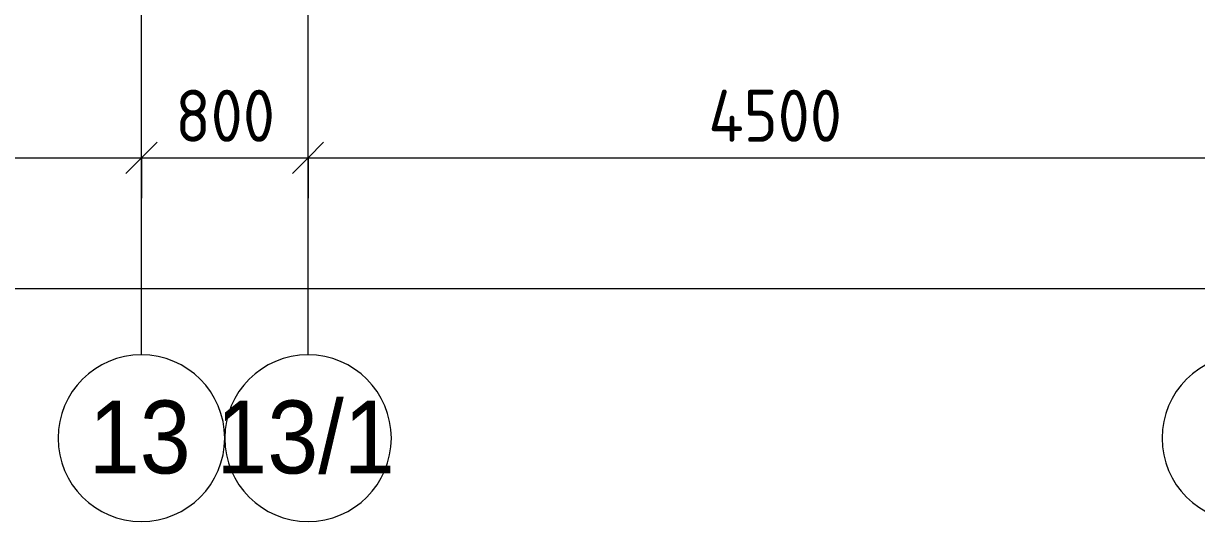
# Model space of a CAD drawing. Header units: millimetres. Extents: x -8624 to 200327, y -8553 to 29000.
# Drawn here: x 138144 to 143775, y -2706 to -316 of the extents above; entities that cross this region are included whole.
import ezdxf

# ---------------------------------------------------------------- set-up
doc = ezdxf.new("R2010")
doc.units = ezdxf.units.MM
for name, color, linetype, lineweight in [('A-ANNO-DIMS', 7, 'Continuous', 9), ('A-ANNO-DIMS-100', 7, 'Continuous', 9), ('Оси', 7, 'Continuous', 9), ('Оси-1', 7, 'Continuous', 20)]:
    doc.layers.add(name, color=color, linetype=linetype, lineweight=lineweight)
doc.styles.add('Arial_1', font='arial.ttf', dxfattribs={"width": 0.9, "height": 350})
doc.styles.add('ISOCPEUR', font='isocpeur.ttf', dxfattribs={"width": 0.9, "height": 250})
doc.dimstyles.new('ISO-2_5_0_9К_БОЛЬШОЙ', dxfattribs={"dimscale": 304.8, "dimtxt": 248.995294, "dimasz": 0.492126, "dimexe": 0.393701, "dimexo": 0.984252, "dimgap": 0, "dimtad": 1, "dimdec": 0, "dimrnd": 10, "dimzin": 0, "dimdsep": 46, "dimtxsty": 'ISOCPEUR', "dimblk1": 'OBLIQUE', "dimblk2": 'OBLIQUE', "dimsah": 1, "dimcen": 0.09, "dimdle": 0.393701, "dimazin": 0, "dimtfac": 1, "dimtdec": 4, "dimtix": 1, "dimtmove": 0, "dimatfit": 3, "dimfxl": 1, "dimtvp": 1, "dimtolj": 1, "dimtzin": 0, "dimarcsym": 2})

# ---------------------------------------------------------------- blocks, each defined once
blk = doc.blocks.new('Ось сетки - D8-29747960-План зашивки приборов отопления в осях 3 этажа 12-23')
at = {"layer": 'Оси-1'}
for start, end in [(360, 180), (180, 360)]:
    blk.add_arc((0, 0), 4, start, end, dxfattribs=at)
blk = doc.blocks.new('DIMBLOCK14-План зашивки приборов отопления в осях 3 этажа 12-23')
at = {"layer": 'A-ANNO-DIMS-100'}
for p, q in [((134659.8, -1781.9), (134659.8, -1468)), ((180909.8, -1781.9), (180909.8, -1468)), ((134539.8, -1588), (181029.8, -1588)), ((134659.8, -1588), (134659.8, -1781.9)), ((180909.8, -1588), (180909.8, -1781.9))]:
    blk.add_line(p, q, dxfattribs=at)
at = {"layer": 'A-ANNO-DIMS-100', "lineweight": 20}
for p, q in [((134659.8, -1588), (134734.8, -1513)), ((180909.8, -1588), (180984.8, -1513)), ((134659.8, -1588), (134584.8, -1663)), ((180909.8, -1588), (180834.8, -1663))]:
    blk.add_line(p, q, dxfattribs=at)
at = {"layer": 'A-ANNO-DIMS-100', "color": 0, "insert": (157377.8, -1261.4), "char_height": 250, "width": 976.828, "attachment_point": 1, "line_spacing_factor": 1.149209, "style": 'ISOCPEUR'}
blk.add_mtext('46250', dxfattribs=at)
blk = doc.blocks.new('_Oblique')
at = {"color": 0, "linetype": 'ByBlock', "lineweight": -2}
blk.add_line((-0.5, -0.5), (0.5, 0.5), dxfattribs=at)
blk = doc.blocks.new('DIMBLOCK15-План зашивки приборов отопления в осях 3 этажа 12-23')
at = {"layer": 'A-ANNO-DIMS-100'}
for p, q in [((135109.8, -1154.7), (135109.8, -840.7)), ((138709.8, -1154.7), (138709.8, -840.7)), ((134989.8, -960.7), (138709.8, -960.7)), ((135109.8, -960.7), (135109.8, -1154.7)), ((138709.8, -960.7), (138709.8, -1154.7))]:
    blk.add_line(p, q, dxfattribs=at)
at = {"layer": 'A-ANNO-DIMS-100', "lineweight": 20}
for p, q in [((135109.8, -960.7), (135184.8, -885.7)), ((138709.8, -960.7), (138784.8, -885.7)), ((135109.8, -960.7), (135034.8, -1035.7)), ((138709.8, -960.7), (138634.8, -1035.7))]:
    blk.add_line(p, q, dxfattribs=at)
at = {"layer": 'A-ANNO-DIMS-100', "color": 0, "insert": (136593.8, -634.1), "char_height": 250, "width": 758.478, "attachment_point": 1, "line_spacing_factor": 1.149209, "style": 'ISOCPEUR'}
blk.add_mtext('3600', dxfattribs=at)
blk = doc.blocks.new('DIMBLOCK16-План зашивки приборов отопления в осях 3 этажа 12-23')
at = {"layer": 'A-ANNO-DIMS-100'}
for p, q in [((138709.8, -1154.7), (138709.8, -840.7)), ((139509.8, -1154.7), (139509.8, -840.7)), ((138709.8, -960.7), (139509.8, -960.7)), ((138709.8, -960.7), (138709.8, -1154.7)), ((139509.8, -960.7), (139509.8, -1154.7))]:
    blk.add_line(p, q, dxfattribs=at)
at = {"layer": 'A-ANNO-DIMS-100', "lineweight": 20}
for p, q in [((138709.8, -960.7), (138784.8, -885.7)), ((139509.8, -960.7), (139584.8, -885.7)), ((138709.8, -960.7), (138634.8, -1035.7)), ((139509.8, -960.7), (139434.8, -1035.7))]:
    blk.add_line(p, q, dxfattribs=at)
at = {"layer": 'A-ANNO-DIMS-100', "color": 0, "insert": (138872.8, -634.1), "char_height": 250, "width": 568.858, "attachment_point": 1, "line_spacing_factor": 1.149209, "style": 'ISOCPEUR'}
blk.add_mtext('800', dxfattribs=at)
blk = doc.blocks.new('DIMBLOCK17-План зашивки приборов отопления в осях 3 этажа 12-23')
at = {"layer": 'A-ANNO-DIMS-100'}
for p, q in [((139509.8, -1154.7), (139509.8, -840.7)), ((144009.8, -1154.7), (144009.8, -840.7)), ((139509.8, -960.7), (144009.8, -960.7)), ((139509.8, -960.7), (139509.8, -1154.7)), ((144009.8, -960.7), (144009.8, -1154.7))]:
    blk.add_line(p, q, dxfattribs=at)
at = {"layer": 'A-ANNO-DIMS-100', "lineweight": 20}
for p, q in [((139509.8, -960.7), (139584.8, -885.7)), ((144009.8, -960.7), (144084.8, -885.7)), ((139509.8, -960.7), (139434.8, -1035.7)), ((144009.8, -960.7), (143934.8, -1035.7))]:
    blk.add_line(p, q, dxfattribs=at)
at = {"layer": 'A-ANNO-DIMS-100', "color": 0, "insert": (141431.8, -634.1), "char_height": 250, "width": 787.208, "attachment_point": 1, "line_spacing_factor": 1.149209, "style": 'ISOCPEUR'}
blk.add_mtext('4500', dxfattribs=at)

msp = doc.modelspace()

# ---------------------------------------------------------------- linework, layer by layer
at = {"layer": 'Оси'}
for p, q in [((138709.8, -1906.3), (138709.8, 593.7)), ((139509.8, -1906.3), (139509.8, 593.7))]:
    msp.add_line(p, q, dxfattribs=at)

# ---------------------------------------------------------------- block references
at = {"layer": 'Оси-1', "xscale": 99.99999999999993, "yscale": 99.99999999999993, "zscale": 99.99999999999993}
for p in [(138709.8, -2306.3), (139509.8, -2306.3), (144009.8, -2306.3)]:
    msp.add_blockref('Ось сетки - D8-29747960-План зашивки приборов отопления в осях 3 этажа 12-23', p, dxfattribs=at)

# ---------------------------------------------------------------- texts
at = {"layer": 'Оси', "char_height": 350, "attachment_point": 1, "style": 'Arial_1'}
for s, insert, width in [('13', (138457.2, -2125.6), 606.076), ('13/1', (139069.6, -2125.6), 1060.633)]:
    msp.add_mtext(s, dxfattribs=dict(at, insert=insert, width=width))

# ---------------------------------------------------------------- dimensions: what is measured, and where the dimension line sits
at = {"layer": 'A-ANNO-DIMS'}
for base, p1, p2, override, picture, middle in [((138709.8, -960.7), (135109.8, -854.7), (138709.8, -854.7), {"dimpost": '<>', "dimfxl": 3600}, 'DIMBLOCK15-План зашивки приборов отопления в осях 3 этажа 12-23', (136909.8, -835.7)), ((139509.8, -960.7), (138709.8, -854.7), (139509.8, -854.7), {"dimpost": '<>', "dimfxl": 800}, 'DIMBLOCK16-План зашивки приборов отопления в осях 3 этажа 12-23', (139109.8, -835.7)), ((144009.8, -960.7), (139509.8, -854.7), (144009.8, -854.7), {"dimpost": '<>', "dimfxl": 4500}, 'DIMBLOCK17-План зашивки приборов отопления в осях 3 этажа 12-23', (141759.8, -835.7)), ((180909.8, -1588), (134659.8, -1481.9), (180909.8, -1481.9), {"dimpost": '<>', "dimfxl": 46250}, 'DIMBLOCK14-План зашивки приборов отопления в осях 3 этажа 12-23', (157784.8, -1463))]:
    dim = msp.add_linear_dim(base=base, p1=p1, p2=p2, dimstyle='ISO-2_5_0_9К_БОЛЬШОЙ', override=override, dxfattribs=at)
    dim.commit()
    dim.dimension.update_dxf_attribs({"geometry": picture, "text_midpoint": middle})

doc.saveas('drawing.dxf')
